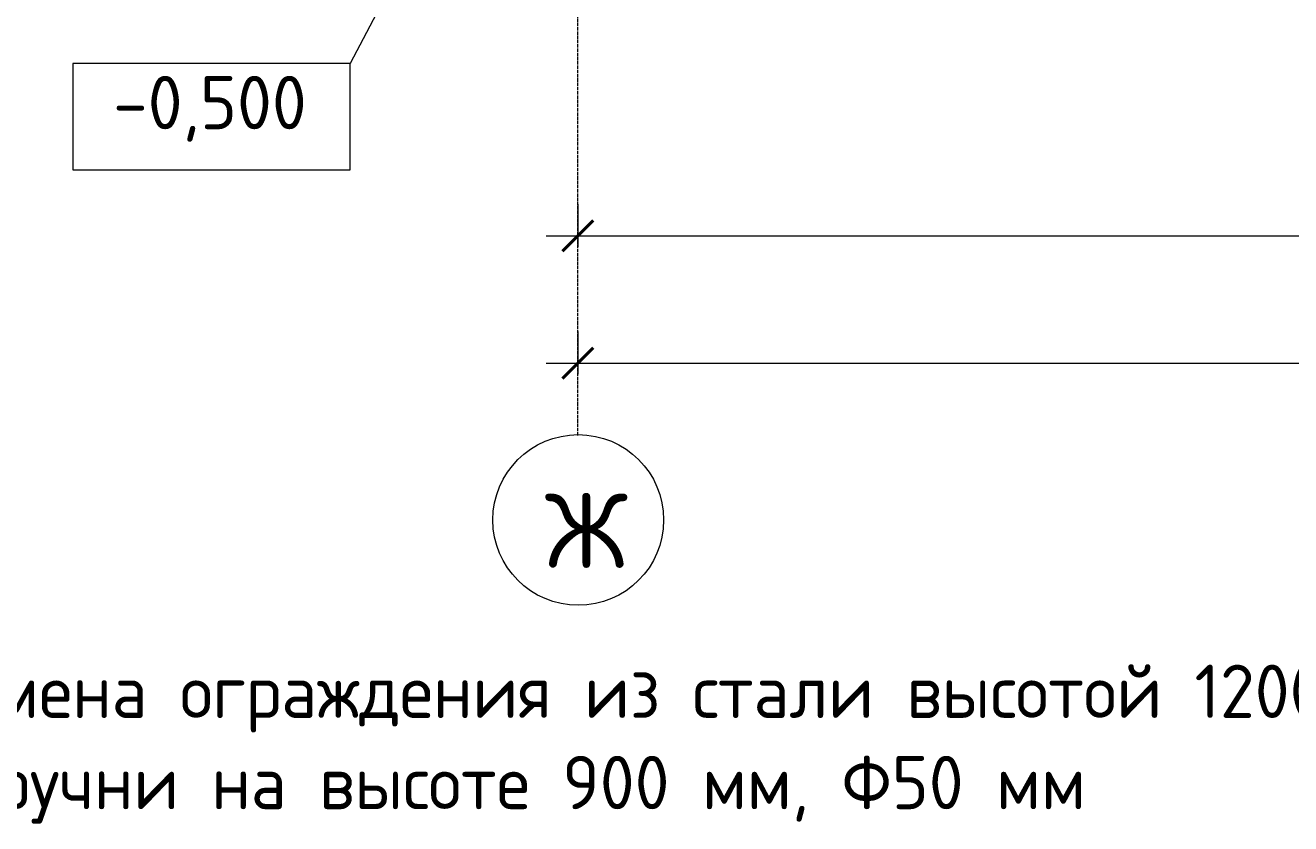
# Model space of a CAD drawing. Header units: millimetres. Extents: x -11345 to 411485, y -9810 to 73012.
# Drawn here: x 350655 to 356583, y 23391 to 27133 of the extents above; entities that cross this region are included whole.
import ezdxf

# ---------------------------------------------------------------- set-up
doc = ezdxf.new("R2010")
doc.units = ezdxf.units.MM
doc.linetypes.add('PDF_IMPORT', pattern=[1, 0.8, -0.2])
for name, color, linetype in [('PDF _Аннотация', 7, 'Continuous'), ('PDF _Оси', 7, 'Continuous'), ('PDF _Отметки', 7, 'Continuous'), ('PDF _Размеры-100', 7, 'Continuous'), ('PDF _Текст', 7, 'Continuous')]:
    doc.layers.add(name, color=color, linetype=linetype)
doc.styles.add('PDF GOST Common', font='GOST_Common.ttf')

msp = doc.modelspace()

# ---------------------------------------------------------------- linework, layer by layer
at = {"layer": 'PDF _Аннотация', "lineweight": 20}
msp.add_lwpolyline([(350877.28528, 26954.76988), (350877.28528, 26455.27135), (352176.82806, 26455.27135), (352176.82806, 26954.76988)], close=True, dxfattribs=at)
at = {"layer": 'PDF _Оси', "linetype": 'PDF_IMPORT', "lineweight": 9, "ltscale": 19.980646}
msp.add_lwpolyline([(353243.55372, 25210.75808), (353243.55372, 30688.3097)], dxfattribs=at)
at = {"layer": 'PDF _Оси', "lineweight": 20}
msp.add_circle((353245.67151, 24814.97027), 400.0234, dxfattribs=at)
at = {"layer": 'PDF _Отметки', "lineweight": 20}
msp.add_lwpolyline([(352773.68646, 28089.22416), (352176.82806, 26954.76988), (351524.94015, 26954.76988)], dxfattribs=at)
at = {"layer": 'PDF _Размеры-100', "lineweight": 20}
for points in [[(353243.55372, 26294.4159), (353243.55372, 26146.25955), (353243.55372, 26095.46309)], [(353095.39738, 26146.25955), (376046.9313, 26146.25955), (383497.07879, 26146.25955)], [(353243.55372, 25697.55749), (353243.55372, 25549.40115), (353243.55372, 25498.60469)], [(353095.39738, 25549.40115), (383497.07879, 25549.40115)]]:
    msp.add_lwpolyline(points, dxfattribs=at)
at = {"layer": 'PDF _Размеры-100', "lineweight": 40}
for points in [[(353171.59207, 26074.2979), (353243.55372, 26146.25955), (353315.51537, 26218.22121)], [(353171.59207, 25477.4395), (353243.55372, 25549.40115), (353315.51537, 25621.3628)]]:
    msp.add_lwpolyline(points, dxfattribs=at)

# ---------------------------------------------------------------- texts
at = {"layer": 'PDF _Текст', "attachment_point": 4, "style": 'PDF GOST Common'}
for s, insert, char_height in [('-0,500', (351066.20884, 26742.19427), 250.011173), ('Ж', (353089.68299, 24765.1845), 350.01687), ('Замена ограждения из стали высотой 1200 мм,', (350173.0033, 23977.90827), 250.0111732), ('поручни на высоте 900 мм, Ф50 мм', (350173.0033, 23550.35094), 250.0111732)]:
    msp.add_mtext(s, dxfattribs=dict(at, insert=insert, char_height=char_height))

doc.saveas('drawing.dxf')
